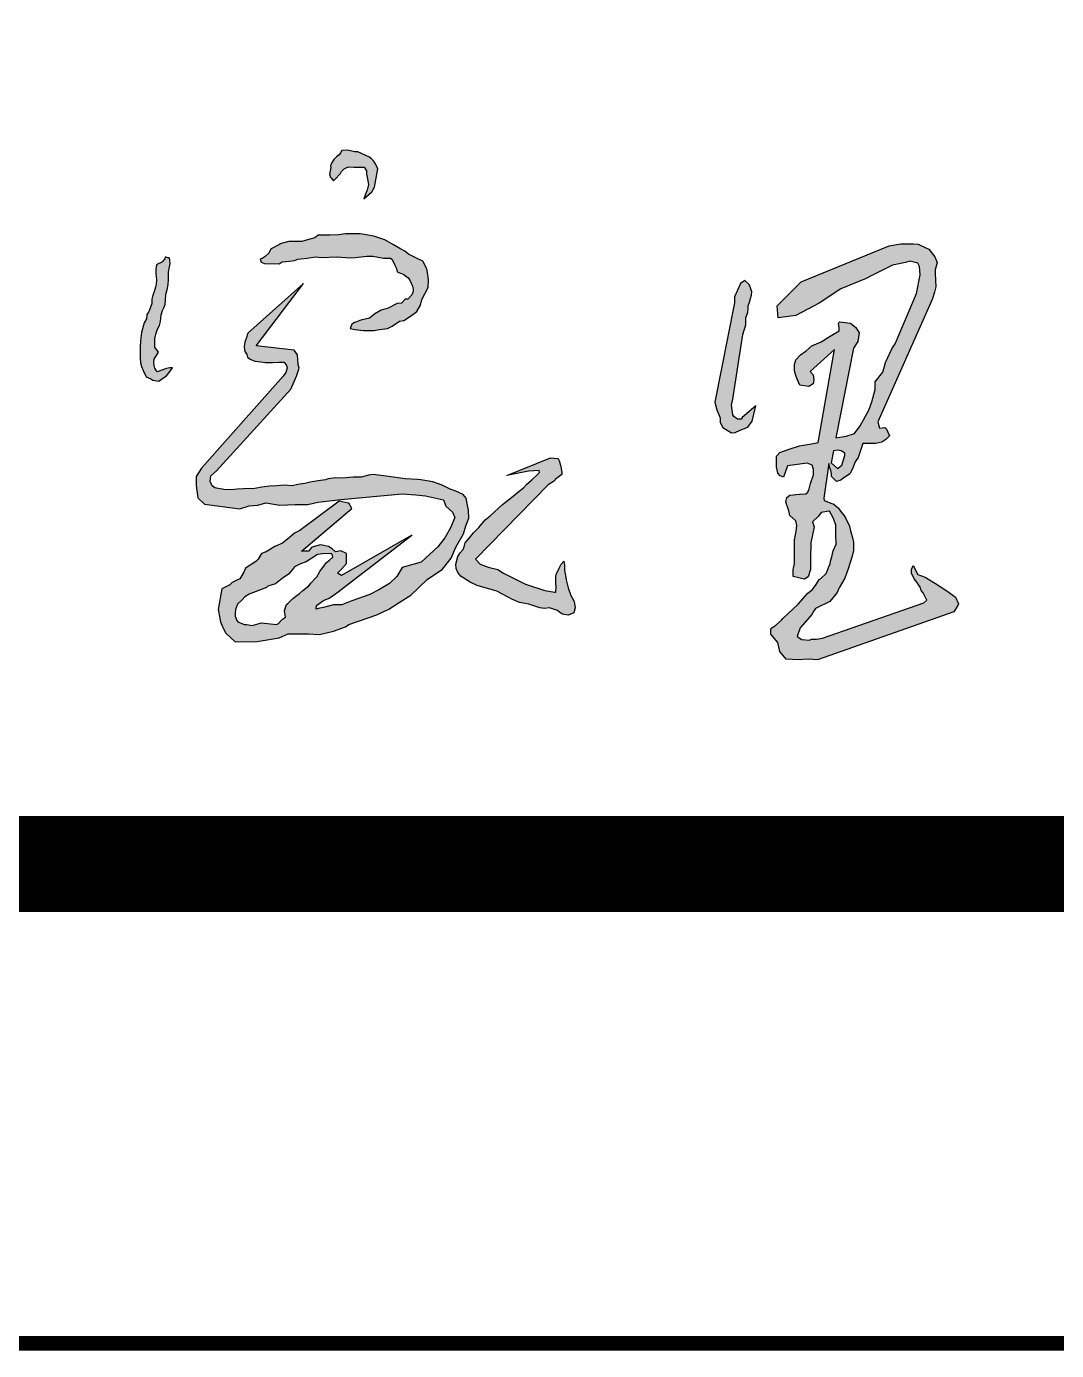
# Model space of a CAD drawing. Header units: millimetres. Extents: x -255 to 9196, y 129 to 426.
# Drawn here: x 2159.14 to 2169.89, y 129.26 to 143.07 of the extents above; entities that cross this region are included whole.
import ezdxf

# ---------------------------------------------------------------- set-up
doc = ezdxf.new("R2010")
doc.units = ezdxf.units.MM
doc.layers.add('不打印', color=7, linetype='Continuous', plot=False)
doc.layers.add('地质-图框', color=7, linetype='Continuous')

msp = doc.modelspace()

# ---------------------------------------------------------------- hatches: boundary and pattern name
h = msp.add_hatch(color=256)
h.paths.add_polyline_path([(2162.74, 141.695), (2162.72, 141.71), (2162.682, 141.73), (2162.638, 141.751), (2162.597, 141.768), (2162.568, 141.768), (2162.489, 141.783), (2162.43, 141.78), (2162.419, 141.757), (2162.404, 141.736), (2162.375, 141.716), (2162.349, 141.687), (2162.325, 141.649), (2162.312, 141.62), (2162.316, 141.605), (2162.302, 141.535), (2162.31, 141.514), (2162.31, 141.505), (2162.319, 141.494), (2162.343, 141.464), (2162.359, 141.48), (2162.418, 141.541), (2162.428, 141.562), (2162.456, 141.59), (2162.477, 141.6), (2162.5, 141.609), (2162.557, 141.606), (2162.61, 141.606), (2162.665, 141.606), (2162.69, 141.568), (2162.69, 141.539), (2162.696, 141.503), (2162.711, 141.425), (2162.696, 141.366), (2162.686, 141.343), (2162.662, 141.278), (2162.744, 141.348), (2162.771, 141.4), (2162.808, 141.59), (2162.784, 141.643), (2162.761, 141.672)])
h.paths.add_polyline_path([(2162.969, 140.797), (2162.879, 140.848), (2162.764, 140.887), (2162.623, 140.912), (2162.551, 140.912), (2162.469, 140.91), (2162.4, 140.902), (2162.305, 140.899), (2162.184, 140.897), (2162.151, 140.871), (2162.074, 140.848), (2162.015, 140.833), (2161.879, 140.83), (2161.797, 140.812), (2161.707, 140.761), (2161.688, 140.747), (2161.67, 140.711), (2161.63, 140.675), (2161.601, 140.655), (2161.581, 140.646), (2161.589, 140.615), (2161.625, 140.602), (2161.779, 140.599), (2161.81, 140.62), (2161.884, 140.628), (2161.938, 140.635), (2161.971, 140.646), (2162.069, 140.658), (2162.158, 140.671), (2162.22, 140.666), (2162.377, 140.671), (2162.523, 140.661), (2162.569, 140.666), (2162.692, 140.677), (2162.756, 140.677), (2162.867, 140.658), (2162.938, 140.658), (2162.954, 140.646), (2162.967, 140.623), (2162.982, 140.592), (2163, 140.551), (2163.01, 140.515), (2163.078, 140.486), (2163.097, 140.474), (2163.123, 140.451), (2163.144, 140.42), (2163.167, 140.366), (2163.174, 140.33), (2163.174, 140.31), (2163.162, 140.274), (2163.12, 140.23), (2163.092, 140.23), (2163.054, 140.189), (2163.008, 140.184), (2162.915, 140.138), (2162.843, 140.115), (2162.777, 140.076), (2162.72, 140.033), (2162.628, 140.01), (2162.556, 139.983), (2162.532, 139.964), (2162.518, 139.923), (2162.566, 139.915), (2162.659, 139.905), (2162.764, 139.905), (2162.823, 139.915), (2162.908, 139.925), (2162.956, 139.948), (2163.033, 140), (2163.077, 140.007), (2163.149, 140.053), (2163.213, 140.1), (2163.251, 140.169), (2163.267, 140.225), (2163.333, 140.351), (2163.336, 140.428), (2163.328, 140.489), (2163.318, 140.548), (2163.277, 140.625), (2163.21, 140.658), (2163.174, 140.676), (2163.126, 140.699), (2163.09, 140.73), (2163.038, 140.758)])
h.paths.add_polyline_path([(2160.593, 140.22), (2160.595, 140.281), (2160.609, 140.326), (2160.62, 140.384), (2160.623, 140.433), (2160.623, 140.481), (2160.623, 140.511), (2160.634, 140.569), (2160.64, 140.597), (2160.637, 140.641), (2160.629, 140.66), (2160.617, 140.663), (2160.598, 140.669), (2160.59, 140.669), (2160.584, 140.652), (2160.558, 140.62), (2160.501, 140.591), (2160.493, 140.566), (2160.49, 140.547), (2160.49, 140.519), (2160.49, 140.494), (2160.493, 140.469), (2160.498, 140.428), (2160.493, 140.386), (2160.49, 140.367), (2160.476, 140.32), (2160.457, 140.259), (2160.451, 140.231), (2160.451, 140.196), (2160.451, 140.184), (2160.437, 140.146), (2160.421, 140.11), (2160.413, 140.096), (2160.396, 140.071), (2160.393, 140.024), (2160.371, 139.982), (2160.363, 139.96), (2160.343, 139.883), (2160.335, 139.827), (2160.332, 139.791), (2160.329, 139.733), (2160.329, 139.65), (2160.329, 139.62), (2160.332, 139.567), (2160.343, 139.529), (2160.36, 139.487), (2160.39, 139.421), (2160.44, 139.399), (2160.46, 139.387), (2160.523, 139.374), (2160.576, 139.412), (2160.601, 139.432), (2160.631, 139.465), (2160.664, 139.514), (2160.637, 139.515), (2160.601, 139.506), (2160.504, 139.473), (2160.482, 139.509), (2160.473, 139.54), (2160.471, 139.573), (2160.473, 139.606), (2160.518, 139.678), (2160.479, 139.731), (2160.479, 139.756), (2160.479, 139.816), (2160.479, 139.83), (2160.487, 139.844), (2160.49, 139.866), (2160.509, 139.919), (2160.529, 139.955), (2160.54, 139.999), (2160.545, 140.068), (2160.559, 140.112), (2160.573, 140.14), (2160.59, 140.176)])
h.paths.add_polyline_path([(2162.032, 140.392), (2161.451, 139.874), (2161.434, 139.82), (2161.419, 139.78), (2161.414, 139.734), (2161.419, 139.683), (2161.439, 139.652), (2161.448, 139.626), (2161.476, 139.603), (2161.505, 139.589), (2161.528, 139.583), (2161.585, 139.578), (2161.63, 139.569), (2161.65, 139.569), (2161.707, 139.569), (2161.773, 139.572), (2161.818, 139.572), (2161.83, 139.572), (2161.855, 139.538), (2161.861, 139.515), (2161.847, 139.467), (2161.821, 139.427), (2160.969, 138.467), (2160.911, 138.382), (2160.911, 138.288), (2160.929, 138.157), (2160.998, 138.093), (2161.369, 138.045), (2161.464, 138.075), (2161.555, 138.081), (2161.638, 138.106), (2161.784, 138.081), (2161.943, 138.087), (2162.077, 138.087), (2162.181, 138.112), (2162.42, 138.142), (2163.062, 138.2), (2163.202, 138.191), (2163.303, 138.179), (2163.493, 138.138), (2163.517, 138.071), (2163.585, 138.009), (2163.609, 137.954), (2163.566, 137.844), (2163.505, 137.74), (2163.432, 137.648), (2163.259, 137.487), (2163.06, 137.432), (2163.006, 137.336), (2162.928, 137.264), (2162.819, 137.197), (2162.723, 137.149), (2162.536, 137.083), (2162.433, 137.041), (2162.343, 137.041), (2162.24, 137.016), (2162.186, 137.004), (2162.162, 136.998), (2162.168, 137.035), (2162.24, 137.089), (2162.3, 137.113), (2162.379, 137.167), (2163.163, 137.77), (2162.427, 137.348), (2162.385, 137.372), (2162.427, 137.414), (2162.481, 137.475), (2162.481, 137.553), (2162.481, 137.577), (2162.421, 137.607), (2162.367, 137.595), (2162.331, 137.625), (2162.294, 137.649), (2162.21, 137.667), (2162.12, 137.643), (2162.083, 137.601), (2162.011, 137.601), (2162.536, 138.047), (2162.505, 138.101), (2162.499, 138.101), (2162.403, 138.125), (2161.993, 137.818), (2161.939, 137.788), (2161.884, 137.746), (2161.812, 137.685), (2161.734, 137.649), (2161.643, 137.595), (2161.595, 137.577), (2161.559, 137.517), (2161.535, 137.493), (2161.426, 137.426), (2161.408, 137.384), (2161.366, 137.312), (2161.336, 137.3), (2161.287, 137.276), (2161.263, 137.252), (2161.179, 137.209), (2161.143, 136.992), (2161.167, 136.866), (2161.191, 136.806), (2161.221, 136.745), (2161.317, 136.655), (2161.547, 136.661), (2161.776, 136.697), (2161.872, 136.739), (2162.083, 136.739), (2162.198, 136.733), (2162.343, 136.769), (2162.469, 136.812), (2162.505, 136.836), (2162.795, 136.938), (2162.922, 136.998), (2163.03, 137.065), (2163.151, 137.143), (2163.32, 137.306), (2163.482, 137.414), (2163.573, 137.529), (2163.621, 137.643), (2163.699, 137.782), (2163.724, 137.867), (2163.755, 137.946), (2163.753, 138.03), (2163.736, 138.117), (2163.728, 138.153), (2163.697, 138.192), (2163.62, 138.229), (2163.56, 138.248), (2163.477, 138.291), (2163.382, 138.324), (2163.254, 138.347), (2163.221, 138.349), (2163.092, 138.358), (2162.895, 138.384), (2162.759, 138.403), (2162.711, 138.393), (2162.632, 138.374), (2162.549, 138.372), (2162.44, 138.364), (2162.365, 138.366), (2162.288, 138.358), (2162.262, 138.345), (2162.185, 138.335), (2162.102, 138.32), (2162.044, 138.306), (2161.974, 138.297), (2161.914, 138.285), (2161.835, 138.289), (2161.754, 138.285), (2161.682, 138.279), (2161.597, 138.271), (2161.524, 138.254), (2161.404, 138.252), (2161.344, 138.25), (2161.273, 138.242), (2161.201, 138.244), (2161.108, 138.264), (2161.077, 138.285), (2161.058, 138.329), (2161.066, 138.389), (2161.124, 138.44), (2161.899, 139.291), (2161.96, 139.426), (2161.985, 139.509), (2161.977, 139.55), (2161.969, 139.65), (2161.935, 139.7), (2161.536, 139.743)])
h.paths.add_polyline_path([(2162.176, 137.567), (2162.207, 137.572), (2162.228, 137.574), (2162.318, 137.577), (2162.329, 137.569), (2162.336, 137.538), (2162.303, 137.507), (2162.272, 137.482), (2162.251, 137.456), (2162.202, 137.389), (2162.169, 137.335), (2162.158, 137.319), (2162.112, 137.271), (2162.086, 137.242), (2162.024, 137.193), (2161.991, 137.16), (2161.965, 137.144), (2161.919, 137.108), (2161.906, 137.095), (2161.867, 137.057), (2161.854, 137.044), (2161.834, 136.982), (2161.844, 136.912), (2161.813, 136.894), (2161.798, 136.879), (2161.769, 136.846), (2161.749, 136.838), (2161.594, 136.853), (2161.496, 136.825), (2161.439, 136.838), (2161.414, 136.838), (2161.347, 136.864), (2161.336, 136.879), (2161.318, 136.923), (2161.318, 136.951), (2161.323, 136.995), (2161.344, 137.049), (2161.39, 137.093), (2161.421, 137.126), (2161.465, 137.155), (2161.555, 137.188), (2161.646, 137.224), (2161.661, 137.237), (2161.705, 137.252), (2161.738, 137.26), (2161.808, 137.317), (2161.818, 137.325), (2161.875, 137.361), (2161.916, 137.41), (2161.937, 137.44), (2162.001, 137.469), (2162.058, 137.492)], flags=16)
h.paths.add_polyline_path([(2164.585, 138.293), (2164.649, 138.334), (2164.656, 138.349), (2164.726, 138.401), (2164.726, 138.425), (2164.711, 138.498), (2164.703, 138.534), (2164.692, 138.562), (2164.686, 138.57), (2164.609, 138.577), (2164.152, 138.392), (2164.378, 138.437), (2164.489, 138.442), (2164.494, 138.423), (2164.473, 138.4), (2164.412, 138.347), (2164.357, 138.297), (2164.328, 138.263), (2164.265, 138.213), (2164.202, 138.16), (2164.107, 138.089), (2163.98, 137.971), (2163.928, 137.928), (2163.859, 137.849), (2163.804, 137.794), (2163.764, 137.742), (2163.719, 137.689), (2163.706, 137.647), (2163.698, 137.62), (2163.667, 137.586), (2163.64, 137.547), (2163.622, 137.468), (2163.625, 137.42), (2163.643, 137.378), (2163.677, 137.339), (2163.769, 137.278), (2163.843, 137.244), (2164.049, 137.186), (2164.167, 137.123), (2164.204, 137.102), (2164.283, 137.068), (2164.383, 137.049), (2164.497, 137.012), (2164.547, 137.004), (2164.597, 137.01), (2164.681, 136.983), (2164.707, 136.962), (2164.734, 136.944), (2164.794, 136.933), (2164.85, 136.96), (2164.865, 137.01), (2164.855, 137.078), (2164.834, 137.115), (2164.821, 137.141), (2164.792, 137.22), (2164.773, 137.304), (2164.763, 137.349), (2164.755, 137.402), (2164.755, 137.452), (2164.747, 137.497), (2164.721, 137.465), (2164.699, 137.426), (2164.668, 137.357), (2164.665, 137.336), (2164.665, 137.307), (2164.665, 137.26), (2164.668, 137.236), (2164.665, 137.176), (2164.655, 137.174), (2164.548, 137.19), (2164.348, 137.259), (2164.118, 137.374), (2164.057, 137.412), (2163.957, 137.435), (2163.873, 137.466), (2163.827, 137.519)])
h.paths.add_polyline_path([(2166.615, 139.861), (2166.645, 139.962), (2166.645, 140.034), (2166.666, 140.094), (2166.67, 140.128), (2166.67, 140.162), (2166.683, 140.2), (2166.695, 140.238), (2166.704, 140.272), (2166.708, 140.306), (2166.695, 140.348), (2166.679, 140.382), (2166.635, 140.424), (2166.589, 140.395), (2166.526, 140.255), (2166.526, 140.191), (2166.322, 139.157), (2166.343, 139.076), (2166.377, 138.992), (2166.377, 138.945), (2166.407, 138.89), (2166.496, 138.835), (2166.534, 138.839), (2166.585, 138.864), (2166.666, 138.894), (2166.712, 138.958), (2166.751, 139.119), (2166.606, 138.996), (2166.598, 138.979), (2166.56, 138.979), (2166.522, 139.008), (2166.509, 139.025), (2166.496, 139.123), (2166.509, 139.187)])
h.paths.add_polyline_path([(2167.635, 140.339), (2167.901, 140.447), (2167.959, 140.476), (2168.175, 140.584), (2168.312, 140.613), (2168.355, 140.627), (2168.441, 140.606), (2168.456, 140.57), (2168.463, 140.483), (2168.427, 140.289), (2168.204, 139.764), (2168.168, 139.713), (2168.103, 139.57), (2168.074, 139.469), (2167.995, 139.368), (2167.995, 139.289), (2167.959, 139.159), (2167.93, 139.073), (2167.837, 138.908), (2167.779, 138.828), (2167.693, 138.8), (2167.585, 138.785), (2167.768, 139.72), (2167.815, 139.79), (2167.829, 139.879), (2167.793, 139.936), (2167.736, 139.98), (2167.628, 139.994), (2167.613, 139.98), (2167.62, 139.928), (2167.621, 139.9), (2167.527, 139.843), (2167.433, 139.785), (2167.333, 139.742), (2167.275, 139.692), (2167.217, 139.649), (2167.167, 139.598), (2167.153, 139.548), (2167.153, 139.483), (2167.167, 139.433), (2167.181, 139.397), (2167.21, 139.332), (2167.304, 139.318), (2167.347, 139.347), (2167.354, 139.39), (2167.347, 139.44), (2167.318, 139.476), (2167.57, 139.706), (2167.401, 138.735), (2167.332, 138.722), (2167.204, 138.699), (2167.099, 138.667), (2166.999, 138.63), (2166.967, 138.594), (2166.967, 138.525), (2166.967, 138.48), (2166.98, 138.416), (2167.003, 138.388), (2167.04, 138.375), (2167.081, 138.493), (2167.287, 138.521), (2167.337, 138.498), (2167.351, 138.452), (2167.351, 138.397), (2167.319, 138.306), (2167.305, 138.251), (2167.291, 138.219), (2167.273, 138.201), (2167.213, 138.196), (2167.204, 138.196), (2167.104, 138.187), (2167.072, 138.16), (2167.063, 138.114), (2167.095, 138.023), (2167.104, 137.973), (2167.168, 137.918), (2167.177, 137.868), (2167.172, 137.808), (2167.154, 137.721), (2167.154, 137.658), (2167.154, 137.543), (2167.154, 137.475), (2167.14, 137.406), (2167.14, 137.338), (2167.259, 137.31), (2167.296, 137.333), (2167.319, 137.411), (2167.319, 137.525), (2167.323, 137.69), (2167.36, 137.854), (2167.341, 137.909), (2167.405, 137.968), (2167.433, 138.005), (2167.511, 138.018), (2167.52, 138.018), (2167.561, 137.941), (2167.584, 137.872), (2167.584, 137.84), (2167.584, 137.772), (2167.588, 137.676), (2167.556, 137.607), (2167.542, 137.543), (2167.529, 137.498), (2167.524, 137.466), (2167.511, 137.443), (2167.501, 137.411), (2167.483, 137.37), (2167.424, 137.315), (2167.41, 137.306), (2167.378, 137.256), (2167.341, 137.201), (2167.291, 137.164), (2167.191, 137.05), (2167.031, 136.9), (2167.017, 136.881), (2166.958, 136.831), (2166.916, 136.804), (2166.907, 136.79), (2166.907, 136.735), (2166.98, 136.648), (2166.999, 136.557), (2167.067, 136.475), (2167.195, 136.47), (2167.296, 136.475), (2167.392, 136.47), (2168.814, 136.968), (2168.843, 137.014), (2168.857, 137.034), (2168.863, 137.054), (2168.834, 137.122), (2168.754, 137.182), (2168.623, 137.265), (2168.517, 137.331), (2168.44, 137.359), (2168.391, 137.453), (2168.374, 137.411), (2168.374, 137.371), (2168.403, 137.313), (2168.431, 137.279), (2168.463, 137.225), (2168.474, 137.191), (2168.497, 137.168), (2168.534, 137.091), (2168.503, 137.062), (2167.445, 136.696), (2167.382, 136.685), (2167.331, 136.685), (2167.311, 136.673), (2167.231, 136.679), (2167.181, 136.712), (2167.214, 136.804), (2167.339, 136.945), (2167.347, 136.97), (2167.372, 137.003), (2167.522, 137.078), (2167.597, 137.17), (2167.621, 137.219), (2167.68, 137.319), (2167.713, 137.419), (2167.754, 137.55), (2167.769, 137.608), (2167.769, 137.697), (2167.754, 137.755), (2167.738, 137.813), (2167.727, 137.861), (2167.685, 137.951), (2167.674, 137.966), (2167.632, 138.019), (2167.611, 138.051), (2167.564, 138.093), (2167.542, 138.098), (2167.463, 138.13), (2167.458, 138.156), (2167.511, 138.518), (2167.522, 138.471), (2167.531, 138.443), (2167.541, 138.41), (2167.541, 138.382), (2167.592, 138.33), (2167.635, 138.344), (2167.654, 138.358), (2167.729, 138.41), (2167.757, 138.462), (2167.786, 138.533), (2167.819, 138.58), (2167.866, 138.726), (2168.002, 138.726), (2168.064, 138.74), (2168.106, 138.768), (2168.144, 138.806), (2168.111, 138.881), (2168.097, 138.89), (2168.04, 138.886), (2168.021, 138.952), (2168.591, 140.228), (2168.615, 140.303), (2168.629, 140.359), (2168.621, 140.499), (2168.621, 140.536), (2168.641, 140.613), (2168.618, 140.673), (2168.567, 140.736), (2168.554, 140.753), (2168.524, 140.767), (2168.443, 140.803), (2168.393, 140.807), (2168.262, 140.807), (2168.141, 140.787), (2167.222, 140.411), (2166.971, 140.16), (2166.982, 140.034), (2167.167, 140.059), (2167.412, 140.188)])
h.paths.add_polyline_path([(2167.561, 138.65), (2167.606, 138.654), (2167.641, 138.65), (2167.677, 138.623), (2167.677, 138.601), (2167.646, 138.498), (2167.601, 138.463), (2167.537, 138.523)], flags=16)

# ---------------------------------------------------------------- linework, layer by layer
at = {"const_width": 0.345}
msp.add_lwpolyline([(2126.631, 171.112), (2310.49, 171.112), (2310.49, 134.34), (2126.631, 134.34), (2126.631, 171.112)], dxfattribs=at)
msp.add_lwpolyline([(2126.631, 171.112), (2310.49, 171.112), (2310.49, 134.34), (2126.631, 134.34), (2126.631, 171.112)], dxfattribs=at)
for points in [[(2162.359, 141.48), (2162.418, 141.541), (2162.428, 141.562), (2162.456, 141.59), (2162.477, 141.6), (2162.5, 141.609), (2162.557, 141.606), (2162.61, 141.606), (2162.665, 141.606), (2162.69, 141.568), (2162.69, 141.539), (2162.696, 141.503), (2162.711, 141.425), (2162.696, 141.366), (2162.686, 141.343), (2162.662, 141.278), (2162.744, 141.348), (2162.771, 141.4), (2162.808, 141.59), (2162.784, 141.643), (2162.761, 141.672), (2162.74, 141.695), (2162.72, 141.71), (2162.682, 141.73), (2162.638, 141.751), (2162.597, 141.768), (2162.568, 141.768), (2162.489, 141.783), (2162.43, 141.78), (2162.419, 141.757), (2162.404, 141.736), (2162.375, 141.716), (2162.349, 141.687), (2162.325, 141.649), (2162.312, 141.62), (2162.316, 141.605), (2162.302, 141.535), (2162.31, 141.514), (2162.31, 141.505), (2162.319, 141.494), (2162.343, 141.464), (2162.359, 141.48)], [(2161.625, 140.602), (2161.779, 140.599), (2161.81, 140.62), (2161.884, 140.628), (2161.938, 140.635), (2161.971, 140.646), (2162.069, 140.658), (2162.158, 140.671), (2162.22, 140.666), (2162.377, 140.671), (2162.523, 140.661), (2162.569, 140.666), (2162.692, 140.677), (2162.756, 140.677), (2162.867, 140.658), (2162.938, 140.658), (2162.954, 140.646), (2162.967, 140.623), (2162.982, 140.592), (2163, 140.551), (2163.01, 140.515), (2163.078, 140.486), (2163.097, 140.474), (2163.123, 140.451), (2163.144, 140.42), (2163.167, 140.366), (2163.174, 140.33), (2163.174, 140.31), (2163.162, 140.274), (2163.12, 140.23), (2163.092, 140.23), (2163.054, 140.189), (2163.008, 140.184), (2162.915, 140.138), (2162.843, 140.115), (2162.777, 140.076), (2162.72, 140.033), (2162.628, 140.01), (2162.556, 139.983), (2162.532, 139.964), (2162.518, 139.923), (2162.566, 139.915), (2162.659, 139.905), (2162.764, 139.905), (2162.823, 139.915), (2162.908, 139.925), (2162.956, 139.948), (2163.033, 140), (2163.077, 140.007), (2163.149, 140.053), (2163.213, 140.1), (2163.251, 140.169), (2163.267, 140.225), (2163.333, 140.351), (2163.336, 140.428), (2163.328, 140.489), (2163.318, 140.548), (2163.277, 140.625), (2163.21, 140.658), (2163.174, 140.676), (2163.126, 140.699), (2163.09, 140.73), (2163.038, 140.758), (2162.969, 140.797), (2162.879, 140.848), (2162.764, 140.887), (2162.623, 140.912), (2162.551, 140.912), (2162.469, 140.91), (2162.4, 140.902), (2162.305, 140.899), (2162.184, 140.897), (2162.151, 140.871), (2162.074, 140.848), (2162.015, 140.833), (2161.879, 140.83), (2161.797, 140.812), (2161.707, 140.761), (2161.688, 140.747), (2161.67, 140.711), (2161.63, 140.675), (2161.601, 140.655), (2161.581, 140.646), (2161.589, 140.615), (2161.625, 140.602)], [(2166.971, 140.16), (2167.222, 140.411), (2168.141, 140.787), (2168.262, 140.807), (2168.393, 140.807), (2168.443, 140.803), (2168.524, 140.767), (2168.554, 140.753), (2168.567, 140.736), (2168.618, 140.673), (2168.641, 140.613), (2168.621, 140.536), (2168.621, 140.499), (2168.629, 140.359), (2168.615, 140.303), (2168.591, 140.228), (2168.021, 138.952), (2168.04, 138.886), (2168.097, 138.89), (2168.111, 138.881), (2168.144, 138.806), (2168.106, 138.768), (2168.064, 138.74), (2168.002, 138.726), (2167.866, 138.726), (2167.819, 138.58), (2167.786, 138.533), (2167.757, 138.462), (2167.729, 138.41), (2167.654, 138.358), (2167.635, 138.344), (2167.592, 138.33), (2167.541, 138.382), (2167.541, 138.41), (2167.531, 138.443), (2167.522, 138.471), (2167.512, 138.514), (2167.511, 138.515), (2167.458, 138.156), (2167.463, 138.13), (2167.542, 138.098), (2167.564, 138.093), (2167.611, 138.051), (2167.632, 138.019), (2167.674, 137.966), (2167.685, 137.951), (2167.727, 137.861), (2167.738, 137.813), (2167.754, 137.755), (2167.769, 137.697), (2167.769, 137.608), (2167.754, 137.55), (2167.713, 137.419), (2167.68, 137.319), (2167.621, 137.219), (2167.597, 137.17), (2167.522, 137.078), (2167.372, 137.003), (2167.347, 136.97), (2167.339, 136.945), (2167.214, 136.804), (2167.181, 136.712), (2167.231, 136.679), (2167.311, 136.673), (2167.331, 136.685), (2167.382, 136.685), (2167.445, 136.696), (2168.503, 137.062), (2168.534, 137.091), (2168.497, 137.168), (2168.474, 137.191), (2168.463, 137.225), (2168.431, 137.279), (2168.403, 137.313), (2168.374, 137.371), (2168.374, 137.411), (2168.391, 137.453), (2168.44, 137.359), (2168.517, 137.331), (2168.623, 137.265), (2168.754, 137.182), (2168.834, 137.122), (2168.863, 137.054), (2168.857, 137.034), (2168.843, 137.014), (2168.814, 136.968), (2167.392, 136.47), (2167.296, 136.475), (2167.195, 136.47), (2167.067, 136.475), (2166.999, 136.557), (2166.98, 136.648), (2166.907, 136.735), (2166.907, 136.79), (2166.916, 136.804), (2166.958, 136.831), (2167.017, 136.881), (2167.031, 136.9), (2167.191, 137.05), (2167.291, 137.164), (2167.341, 137.201), (2167.378, 137.256), (2167.41, 137.306), (2167.424, 137.315), (2167.483, 137.37), (2167.501, 137.411), (2167.511, 137.443), (2167.524, 137.466), (2167.529, 137.498), (2167.542, 137.543), (2167.556, 137.607), (2167.588, 137.676), (2167.584, 137.772), (2167.584, 137.84), (2167.584, 137.872), (2167.561, 137.941), (2167.52, 138.018), (2167.511, 138.018), (2167.433, 138.005), (2167.405, 137.968), (2167.341, 137.909), (2167.36, 137.854), (2167.323, 137.69), (2167.319, 137.525), (2167.319, 137.411), (2167.296, 137.333), (2167.259, 137.31), (2167.14, 137.338), (2167.14, 137.406), (2167.154, 137.475), (2167.154, 137.543), (2167.154, 137.658), (2167.154, 137.721), (2167.172, 137.808), (2167.177, 137.868), (2167.168, 137.918), (2167.104, 137.973), (2167.095, 138.023), (2167.063, 138.114), (2167.072, 138.16), (2167.104, 138.187), (2167.204, 138.196), (2167.213, 138.196), (2167.273, 138.201), (2167.291, 138.219), (2167.305, 138.251), (2167.319, 138.306), (2167.351, 138.397), (2167.351, 138.452), (2167.337, 138.498), (2167.287, 138.521), (2167.081, 138.493), (2167.04, 138.375), (2167.003, 138.388), (2166.98, 138.416), (2166.967, 138.48), (2166.967, 138.525), (2166.967, 138.594), (2166.999, 138.63), (2167.099, 138.667), (2167.204, 138.699), (2167.332, 138.722), (2167.401, 138.735), (2167.57, 139.706), (2167.318, 139.476), (2167.347, 139.44), (2167.354, 139.39), (2167.347, 139.347), (2167.304, 139.318), (2167.21, 139.332), (2167.181, 139.397), (2167.167, 139.433), (2167.153, 139.483), (2167.153, 139.548), (2167.167, 139.598), (2167.217, 139.649), (2167.275, 139.692), (2167.333, 139.742), (2167.433, 139.785), (2167.527, 139.843), (2167.621, 139.9), (2167.62, 139.928), (2167.613, 139.98), (2167.628, 139.994), (2167.736, 139.98), (2167.793, 139.936), (2167.829, 139.879), (2167.815, 139.79), (2167.768, 139.72), (2167.585, 138.785), (2167.693, 138.8), (2167.779, 138.828), (2167.837, 138.908), (2167.93, 139.073), (2167.959, 139.159), (2167.995, 139.289), (2167.995, 139.368), (2168.074, 139.469), (2168.103, 139.57), (2168.168, 139.713), (2168.204, 139.764), (2168.427, 140.289), (2168.463, 140.483), (2168.456, 140.57), (2168.441, 140.606), (2168.355, 140.627), (2168.312, 140.613), (2168.175, 140.584), (2167.959, 140.476), (2167.901, 140.447), (2167.635, 140.339), (2167.412, 140.188), (2167.167, 140.059), (2166.982, 140.034), (2166.971, 140.16)], [(2160.552, 140.617), (2160.501, 140.591), (2160.493, 140.566), (2160.49, 140.547), (2160.49, 140.519), (2160.49, 140.494), (2160.493, 140.469), (2160.498, 140.428), (2160.493, 140.386), (2160.49, 140.367), (2160.476, 140.32), (2160.457, 140.259), (2160.451, 140.231), (2160.451, 140.196), (2160.451, 140.184), (2160.437, 140.146), (2160.421, 140.11), (2160.413, 140.096), (2160.396, 140.071), (2160.393, 140.024), (2160.371, 139.982), (2160.363, 139.96), (2160.343, 139.883), (2160.335, 139.827), (2160.332, 139.791), (2160.329, 139.733), (2160.329, 139.65), (2160.329, 139.62), (2160.332, 139.567), (2160.343, 139.529), (2160.36, 139.487), (2160.39, 139.421), (2160.44, 139.399), (2160.46, 139.387), (2160.523, 139.374), (2160.576, 139.412), (2160.601, 139.432), (2160.631, 139.465), (2160.664, 139.514), (2160.637, 139.515), (2160.601, 139.506), (2160.504, 139.473), (2160.482, 139.509), (2160.473, 139.54), (2160.471, 139.573), (2160.473, 139.606), (2160.518, 139.678), (2160.479, 139.731), (2160.479, 139.756), (2160.479, 139.816), (2160.479, 139.83), (2160.487, 139.844), (2160.49, 139.866), (2160.509, 139.919), (2160.529, 139.955), (2160.54, 139.999), (2160.545, 140.068), (2160.559, 140.112), (2160.573, 140.14), (2160.59, 140.176), (2160.593, 140.22), (2160.595, 140.281), (2160.609, 140.326), (2160.62, 140.384), (2160.623, 140.433), (2160.623, 140.481), (2160.623, 140.511), (2160.634, 140.569), (2160.64, 140.597), (2160.637, 140.641), (2160.629, 140.66), (2160.617, 140.663), (2160.598, 140.669), (2160.59, 140.669), (2160.584, 140.652), (2160.559, 140.622), (2160.552, 140.617)], [(2162.032, 140.392), (2161.451, 139.874), (2161.434, 139.82), (2161.419, 139.78), (2161.414, 139.734), (2161.419, 139.683), (2161.439, 139.652), (2161.448, 139.626), (2161.476, 139.603), (2161.505, 139.589), (2161.528, 139.583), (2161.585, 139.578), (2161.63, 139.569), (2161.65, 139.569), (2161.707, 139.569), (2161.773, 139.572), (2161.818, 139.572), (2161.83, 139.572), (2161.855, 139.538), (2161.861, 139.515), (2161.847, 139.467), (2161.821, 139.427), (2160.969, 138.467), (2160.911, 138.382), (2160.911, 138.288), (2160.929, 138.157), (2160.998, 138.093), (2161.369, 138.045), (2161.464, 138.075), (2161.555, 138.081), (2161.638, 138.106), (2161.784, 138.081), (2161.943, 138.087), (2162.077, 138.087), (2162.181, 138.112), (2162.42, 138.142), (2163.062, 138.2), (2163.202, 138.191), (2163.303, 138.179), (2163.493, 138.138), (2163.517, 138.071), (2163.585, 138.009), (2163.609, 137.954), (2163.566, 137.844), (2163.505, 137.74), (2163.432, 137.648), (2163.259, 137.487), (2163.06, 137.432), (2163.006, 137.336), (2162.928, 137.264), (2162.819, 137.197), (2162.723, 137.149), (2162.536, 137.083), (2162.433, 137.041), (2162.343, 137.041), (2162.24, 137.016), (2162.186, 137.004), (2162.162, 136.998), (2162.168, 137.035), (2162.24, 137.089), (2162.3, 137.113), (2162.379, 137.167), (2163.163, 137.77), (2162.427, 137.348), (2162.385, 137.372), (2162.427, 137.414), (2162.481, 137.475), (2162.481, 137.553), (2162.481, 137.577), (2162.421, 137.607), (2162.367, 137.595), (2162.331, 137.625), (2162.294, 137.649), (2162.21, 137.667), (2162.12, 137.643), (2162.083, 137.601), (2162.011, 137.601), (2162.536, 138.047), (2162.505, 138.101), (2162.499, 138.101), (2162.403, 138.125), (2161.993, 137.818), (2161.939, 137.788), (2161.884, 137.746), (2161.812, 137.685), (2161.734, 137.649), (2161.643, 137.595), (2161.595, 137.577), (2161.559, 137.517), (2161.535, 137.493), (2161.426, 137.426), (2161.408, 137.384), (2161.366, 137.312), (2161.336, 137.3), (2161.287, 137.276), (2161.263, 137.252), (2161.179, 137.209), (2161.143, 136.992), (2161.167, 136.866), (2161.191, 136.806), (2161.221, 136.745), (2161.317, 136.655), (2161.547, 136.661), (2161.776, 136.697), (2161.872, 136.739), (2162.083, 136.739), (2162.198, 136.733), (2162.343, 136.769), (2162.469, 136.812), (2162.505, 136.836), (2162.795, 136.938), (2162.922, 136.998), (2163.03, 137.065), (2163.151, 137.143), (2163.32, 137.306), (2163.482, 137.414), (2163.573, 137.529), (2163.621, 137.643), (2163.699, 137.782), (2163.724, 137.867), (2163.755, 137.946), (2163.753, 138.03), (2163.736, 138.117), (2163.728, 138.153), (2163.697, 138.192), (2163.62, 138.229), (2163.56, 138.248), (2163.477, 138.291), (2163.382, 138.324), (2163.254, 138.347), (2163.221, 138.349), (2163.092, 138.358), (2162.895, 138.384), (2162.759, 138.403), (2162.711, 138.393), (2162.632, 138.374), (2162.549, 138.372), (2162.44, 138.364), (2162.365, 138.366), (2162.288, 138.358), (2162.262, 138.345), (2162.185, 138.335), (2162.102, 138.32), (2162.044, 138.306), (2161.974, 138.297), (2161.914, 138.285), (2161.835, 138.289), (2161.754, 138.285), (2161.682, 138.279), (2161.597, 138.271), (2161.524, 138.254), (2161.404, 138.252), (2161.344, 138.25), (2161.273, 138.242), (2161.201, 138.244), (2161.108, 138.264), (2161.077, 138.285), (2161.058, 138.329), (2161.066, 138.389), (2161.124, 138.44), (2161.899, 139.291), (2161.96, 139.426), (2161.985, 139.509), (2161.977, 139.55), (2161.969, 139.65), (2161.935, 139.7), (2161.536, 139.743), (2162.032, 140.392)], [(2166.589, 140.395), (2166.526, 140.255), (2166.526, 140.191), (2166.322, 139.157), (2166.343, 139.076), (2166.377, 138.992), (2166.377, 138.945), (2166.407, 138.89), (2166.496, 138.835), (2166.534, 138.839), (2166.585, 138.864), (2166.585, 138.864), (2166.666, 138.894), (2166.712, 138.958), (2166.751, 139.119), (2166.606, 138.996), (2166.598, 138.979), (2166.56, 138.979), (2166.522, 139.008), (2166.509, 139.025), (2166.496, 139.123), (2166.509, 139.187), (2166.615, 139.861), (2166.645, 139.962), (2166.645, 140.034), (2166.666, 140.094), (2166.67, 140.128), (2166.67, 140.162), (2166.683, 140.2), (2166.695, 140.238), (2166.704, 140.272), (2166.708, 140.306), (2166.695, 140.348), (2166.679, 140.382), (2166.635, 140.424), (2166.635, 140.424), (2166.589, 140.395)], [(2167.561, 138.65), (2167.537, 138.523), (2167.601, 138.463), (2167.646, 138.498), (2167.677, 138.601), (2167.677, 138.623), (2167.641, 138.65), (2167.606, 138.654), (2167.561, 138.65)], [(2164.152, 138.392), (2164.609, 138.577), (2164.686, 138.57), (2164.692, 138.562), (2164.703, 138.534), (2164.711, 138.498), (2164.726, 138.425), (2164.726, 138.401), (2164.656, 138.349), (2164.649, 138.334), (2164.585, 138.293), (2163.827, 137.519), (2163.873, 137.466), (2163.957, 137.435), (2164.057, 137.412), (2164.118, 137.374), (2164.348, 137.259), (2164.548, 137.19), (2164.655, 137.174), (2164.665, 137.176), (2164.668, 137.236), (2164.665, 137.26), (2164.665, 137.307), (2164.665, 137.336), (2164.668, 137.357), (2164.699, 137.426), (2164.721, 137.465), (2164.747, 137.497), (2164.755, 137.452), (2164.755, 137.402), (2164.763, 137.349), (2164.773, 137.304), (2164.792, 137.22), (2164.821, 137.141), (2164.834, 137.115), (2164.855, 137.078), (2164.865, 137.01), (2164.85, 136.96), (2164.794, 136.933), (2164.734, 136.944), (2164.707, 136.962), (2164.681, 136.983), (2164.597, 137.01), (2164.547, 137.004), (2164.497, 137.012), (2164.383, 137.049), (2164.283, 137.068), (2164.204, 137.102), (2164.167, 137.123), (2164.049, 137.186), (2163.843, 137.244), (2163.769, 137.278), (2163.677, 137.339), (2163.643, 137.378), (2163.625, 137.42), (2163.622, 137.468), (2163.64, 137.547), (2163.667, 137.586), (2163.698, 137.62), (2163.706, 137.647), (2163.719, 137.689), (2163.764, 137.742), (2163.804, 137.794), (2163.859, 137.849), (2163.928, 137.928), (2163.98, 137.971), (2164.107, 138.089), (2164.202, 138.16), (2164.265, 138.213), (2164.328, 138.263), (2164.357, 138.297), (2164.412, 138.347), (2164.473, 138.4), (2164.494, 138.423), (2164.489, 138.442), (2164.378, 138.437), (2164.152, 138.392)], [(2162.176, 137.567), (2162.058, 137.492), (2162.001, 137.469), (2161.937, 137.44), (2161.916, 137.41), (2161.875, 137.361), (2161.818, 137.325), (2161.808, 137.317), (2161.738, 137.26), (2161.705, 137.252), (2161.661, 137.237), (2161.646, 137.224), (2161.555, 137.188), (2161.465, 137.155), (2161.421, 137.126), (2161.39, 137.093), (2161.344, 137.049), (2161.323, 136.995), (2161.318, 136.951), (2161.318, 136.923), (2161.336, 136.879), (2161.347, 136.864), (2161.414, 136.838), (2161.439, 136.838), (2161.496, 136.825), (2161.594, 136.853), (2161.749, 136.838), (2161.769, 136.846), (2161.798, 136.879), (2161.813, 136.894), (2161.844, 136.912), (2161.834, 136.982), (2161.854, 137.044), (2161.867, 137.057), (2161.906, 137.095), (2161.919, 137.108), (2161.965, 137.144), (2161.991, 137.16), (2162.024, 137.193), (2162.086, 137.242), (2162.112, 137.271), (2162.158, 137.319), (2162.169, 137.335), (2162.202, 137.389), (2162.251, 137.456), (2162.272, 137.482), (2162.303, 137.507), (2162.336, 137.538), (2162.329, 137.569), (2162.318, 137.577), (2162.228, 137.574), (2162.207, 137.572), (2162.176, 137.567)]]:
    msp.add_lwpolyline(points)
at = {"layer": '不打印', "linetype": 'Continuous', "const_width": 0.15}
msp.add_lwpolyline([(1895.49, 129.34), (2315.49, 129.34), (2315.49, 426.34), (1895.49, 426.34), (1895.49, 129.34)], dxfattribs=at)
at = {"layer": '地质-图框', "linetype": 'Continuous', "const_width": 1}
msp.add_lwpolyline([(1900.49, 134.34), (2310.49, 134.34), (2310.49, 421.34), (1900.49, 421.34), (1900.49, 134.34), (2310.49, 134.34)], dxfattribs=at)

doc.saveas('drawing.dxf')
